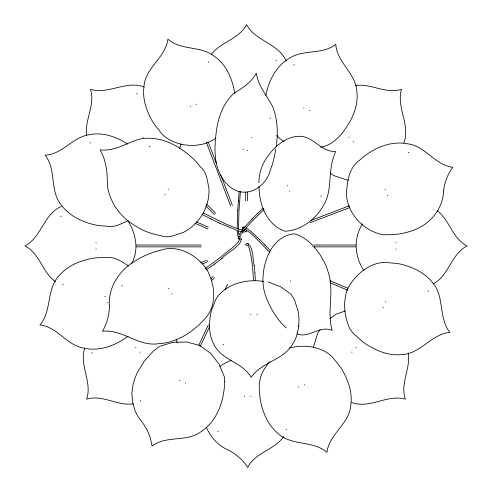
<?xml version="1.0" encoding="UTF-8"?>
<svg xmlns="http://www.w3.org/2000/svg" width="492" height="492" viewBox="0 0 492 492"><rect width="100%" height="100%" fill="white"/><g stroke="black" fill="none" stroke-linecap="round" stroke-linejoin="round"><path stroke-width="0.74" d="M313.564 347.949L313.613 346.454L317.66 333.305L320.12 329.572M140.669 401.195L140.7 400.482M237.753 210.262L237.193 228.466M238.374 201.08L239.173 191.24M237.741 210.441L238.386 200.921M240.391 191.56L238.971 210.576L238.454 229.875M347.598 289.634L347.598 289.997M196.197 104.605L196.24 104.163M298.582 387.321L298.626 386.884M239.549 238.485C239.881 243.675 226 251.972 220.834 257.058L205.564 268.281M240.625 237.341C244.407 244.942 225.391 253.417 222.101 258.368L221.953 258.478M238.38 236.658L238.651 238.829L240.016 239.561M276.129 147.003C278.208 133.289 277.752 118.88 272.31 105.952C266.547 95.227 258.023 85.651 256.301 73.062C251.449 82.601 242.248 88.117 233.602 93.603C224.192 102.391 219.112 114.882 216.947 127.373C213.7 148.135 212.396 173.104 230.865 187.587C247.082 199.389 266.338 186.769 270.532 169.537C273.097 162.957 274.659 156.056 275.815 149.107M258.89 182.778C258.86 172.526 262.439 163.203 268.62 155.251C270.784 152.145 273.324 149.353 276.11 146.794C282.014 141.388 289.333 136.739 297.555 136.401C312.752 134.654 320.624 152.213 335.655 151.499A140.663 95.245 36.9 0 0 333.268 158.012C328.176 173.338 332.297 190.533 323.748 204.936C316.159 219.026 301.553 230.238 285.354 231.258C266.91 225.33 258.952 204.518 259.099 186.579M251.744 137.748L251.799 137.434M265.895 95.448C268.761 80.7 276.203 65.645 289.72 58.068C303.718 49.022 322.328 55.079 335.759 44.286C337.02 63.062 356.675 73.726 356.952 92.736C357.961 102.693 354.781 112.582 350.132 121.272C343.404 132.68 334.548 144.9 320.649 147.274M84.815 348.115C78.917 365.279 92.527 381.866 86.635 399.135C102.73 394.289 117.317 406.226 133.246 403.84M403.797 143.012C410.838 124.894 396.011 107.582 401.515 89.316C385.728 94.427 371.085 83.166 355.427 85.503M179.678 148.264L181.118 143.91M348.951 137.557L349.092 137.139M140.048 352.42L140.195 352.008M239.524 237.372C241.959 231.148 248.251 225.637 252.986 220.268L264.13 209.334M244.918 230.022L245.157 229.616M91.936 353.145L92.219 352.487M198.848 345.077L208.411 324.843M225.072 289.603L227.507 284.444M200.49 345.858L209.733 326.294M287.254 185.896L287.433 185.527M247.193 150.761L247.378 150.386M244.407 396.515L244.604 396.122M131.813 263.22C139.254 249.628 135.804 232.968 127.699 220.453M362.586 223.866C353.133 238.22 354.584 256.719 363.957 270.735M244.973 245.041L246.627 243.694L247.537 243.694M239.309 234.37L244.001 227.857L252.267 218.799M207.636 261.701L207.661 260.6M250.643 314.64L250.84 314.308M320.839 196.363L321.221 195.767M347.832 288.982L348.084 288.644M171.8 294.056L172.046 293.675M242.599 227.575L242.273 230.195M211.277 54.495C220.699 41.771 239.014 39.378 246.56 24.6C255.588 41.408 278.318 43.167 286.147 60.953M283.687 436.515C274.499 450.082 255.403 452.24 247.66 467.4C242.236 458.778 233.946 452.302 224.672 448.261C216.271 443.581 209.924 435.715 206.203 426.958M242.316 231.898C243.694 232.341 246.695 232.04 246.67 230.059M121.696 286.086L122.231 285.465M270.077 361.589C262.328 369.406 257.993 380.384 259.53 391.324C259.659 397.026 260.643 402.665 262.304 408.108C265.163 417.542 269.905 426.779 277.66 433.108C291.301 446.355 312.74 439.996 326.903 452.382C329.339 433.458 349.947 423.71 350.919 404.295C352.37 393.151 348.687 382.087 343.588 372.333C340.876 366.823 336.46 362.456 332.912 357.567C322.069 346.263 304.007 344.197 289.407 348.016M107.274 302.666L107.576 302.34M385.125 189.814L385.421 189.494M257.445 213.596L262.968 208.282M252.162 218.903L257.537 213.503M62.675 284.616L63.191 284.112M211.117 278.503L213.214 276.492M211.849 280.317L214.469 277.802M293.724 65.264L294.253 64.778M219.955 366.718L222.175 364.713L231.055 360.249M309.443 110.595L309.782 110.319M128.203 336.134C115.349 345.814 98.24 352.174 82.195 347.727C65.903 344.216 57.029 326.78 39.895 324.917C52.38 310.489 45.916 288.626 59.735 274.966C66.82 266.849 76.967 262.033 87.287 259.53C92.982 257.734 99.083 257.494 105.011 257.568C113.609 256.068 121.752 261.307 128.43 266.018M179.475 380.574L179.82 380.304M243.239 227.076L244.776 227.224M242.458 227.685L243.38 226.966M207.15 269.376L214.58 264.019M244.124 230.391L245.342 229.475M245.649 231.523L246.424 230.939M214.45 264.118L222.101 258.368M246.486 245.742C248.964 241.117 251.972 260.619 252.384 265.643L253.601 280.612M329.88 318.625L335.919 314.265L345.286 310.944M432.991 284.019C449.128 275.711 450.783 254.321 466.994 245.932C452.216 238.386 449.823 220.072 437.099 210.65M215.89 138.037C200.804 149.359 175.134 147.323 161.911 133.916C158.363 129.027 153.947 124.66 151.235 119.15C146.136 109.396 142.452 98.332 143.904 87.189C144.876 67.779 165.484 58.025 167.913 39.108C180.724 50.633 199.641 45.627 213.116 55.436C226.006 63.622 232.562 78.769 234.733 93.412M207.882 142.495L207.476 142.705M61.359 206.351C43.573 214.18 41.814 236.91 25.006 245.932C39.981 253.577 42.244 272.291 55.393 281.59M95.891 249.186L96.284 248.989M395.716 242.882L396.109 242.685M127.871 220.742C116.862 212.015 109.101 199.069 107.33 185.066C107.465 173.012 106.309 160.558 100.134 149.882C114.335 151.641 126.29 143.154 139.15 139.211C153.725 136.038 168.701 140.804 180.822 148.941C188.301 153.891 195.195 159.82 200.545 167.077C206.929 172.274 207.335 181.007 208.934 188.479C209.93 206.714 199.426 224.198 183.233 232.445C175.97 234.702 168.116 238.804 160.515 235.557C154.882 234.616 149.383 232.962 144.15 230.687C138.436 227.87 132.889 224.684 127.871 220.742C121.469 223.497 115.245 227.47 107.994 226.529C104.876 225.625 101.536 226.142 98.357 225.459C94.046 224.875 89.882 223.663 85.799 222.212C76.537 218.835 67.576 213.583 61.691 205.484C49.231 191.124 56.771 170.072 45.196 155.238C62.404 154.334 72.238 137.416 88.701 134.826C102.238 131.745 116.229 136.653 127.539 144.033M60.664 216.412L61.322 216.129M244.315 230.25L244.764 230.139L243.558 230.096M200.828 262.488L206.16 260.452M310.975 220.428L349.24 205.816M202.157 263.927L206.812 262.15M310.2 222.667L349.892 207.513M353.274 141.874L353.687 141.739M135.546 347.727L135.964 347.598M168.301 288.589L168.762 288.533M289.327 191.185L289.64 191.154M385.414 301.799L385.851 301.768M136.259 245.028L201.253 245.028M314.001 245.028L355.741 245.028M136.259 246.843L201.253 246.843M286.252 327.924C279.185 321.645 273.755 313.668 269.61 305.218C264.905 295.956 262.027 286.006 263.177 275.434C264.284 257.341 274.278 235.447 294.616 233.768C302.156 236.049 308.798 241 314.056 246.867L355.741 246.843M89.802 142.852L90.516 142.864M408.243 152.354L408.963 152.385M348.416 180.023L346.922 179.949L333.859 175.626L330.181 173.086M239.352 236.658L239.665 236.738M387.302 195.521L387.739 195.564M104.956 296.59L105.393 296.633M164.826 194.623L165.275 194.672M263.632 281.455C246.597 278.607 224.703 283.958 215.613 299.757C213.977 304.597 211.369 309.197 210.582 314.351C209.407 321.559 208.965 329.019 210.742 336.177A110.313 62.035 -21.7 0 0 213.626 343.877C221.166 360.378 242.433 361.86 251.148 377.382C261.523 361.786 283.404 360.464 292.74 343.883A110.319 64.415 18.8 0 0 296.535 336.19L298.656 327.451L299.007 318.595L298.078 310.944L294.425 299.769L291.086 294.241L280.502 286.658L268.097 281.953M351.731 402.548C369.984 409.203 386.989 394.018 405.365 399.135C399.922 383.459 410.875 368.588 408.212 352.979M149.094 146.388L149.894 146.585M242.581 230.096L238.823 229.161L227.501 224.789L203.153 212.938M238.312 230.92L241.455 231.701M144.187 87.029C126.069 79.987 108.75 94.821 90.485 89.316C95.602 105.103 84.341 119.747 86.678 135.405M297.156 334C309.357 338.521 319.855 324.966 332.211 330.396C326.473 311.098 334.849 290.827 328.023 271.707A155.976 96.02 -37.7 0 0 324.585 262.685L319.738 254.136L314.056 246.867M356.036 347.598L356.454 347.727M248.214 243.921C253.823 248.915 252.421 258.608 254.167 265.354L254.186 265.502M247.316 243.62L248.737 244.093M237.587 230.662L219.346 223.067M136.579 93.652L137.243 93.917M329.88 280.668L347.752 288.22M330.544 282.925L347.733 290.182M196.449 221.898L208.344 227.224M195.035 223.263L207.606 228.885M245.102 229.186L250.588 233.159L254.524 236.689L270.053 252.605M202.23 214.506L211.056 219.02M210.908 218.952L219.512 223.14M395.716 248.989L396.109 249.186M95.891 242.685L96.284 242.882M199.518 345.79L200.047 346.171M298.435 325.962L298.952 326.276M246.08 227.827L251.129 231.511L259.819 239.659M284.179 141.647L279.265 138.277L276.848 135.318M190.164 106.487L190.49 106.782M304.333 384.701L304.653 385.002M237.218 230.773L237.544 234.868L238.565 237.864M206.456 203.995L215.754 213.3M205.687 205.797L214.469 214.586M264.967 244.93L270.305 250.637M259.721 239.555L265.059 245.022M208.214 61.887L208.713 62.398M286.104 429.086L286.602 429.602M428.028 290.76L428.526 291.276M383.034 307.426L383.323 307.758M349.541 207.36L349.203 206.8M205.828 269.044L206.087 269.444M168.104 189.014L168.356 189.402M256.947 314.308L257.138 314.64M250.717 396.122L250.908 396.515M276.086 60.258L276.369 60.916M217.851 431.084L218.134 431.742M208.454 142.717L216.172 162.926M220.631 174.598L232.378 205.367M206.486 142.668L230.68 206.019M223.19 344.345L223.429 344.972M351.805 352.008L351.952 352.42M142.908 137.139L143.049 137.557M263.454 208.774L263.343 208.35M290.532 280.803L290.667 281.221M176.142 339.148L177.268 342.801M238.983 235.41L238.509 231.283M244.555 228.878L244.795 229.961M241.467 238.915L241.566 239.475M243.03 149.26L243.109 149.697M239.536 238.374L239.727 239.524M254.881 272.863L255.422 280.612M254.167 265.354L254.893 272.992M238.411 237.501L238.491 238.417M270.083 117.772L270.145 118.59M303.847 107.662L303.865 108.105M185.349 382.917L185.355 383.354M247.47 192.077L247.47 200.847M245.656 192.077L245.656 200.847M224.746 381.282C224.198 399.652 217.944 420.143 201.997 430.918C187.587 442.849 166.929 434.799 152.12 446.047L150.078 437.05L147.508 430.728L144.082 424.879L137.865 416.404L135.14 410.986L132.625 402.124L131.838 393.274L133.191 383.668L135.054 377.856L137.514 372.241L144.218 361.288L153.406 351.054L159.359 346.417L172.969 342.321L186.72 341.989L199.678 345.446L210.576 353.262L219.045 364.098L224.518 377.223L224.746 381.282M109.421 306.252C109.384 315.015 106.789 323.656 102.502 331.264C122.594 329.031 138.166 346.755 158.252 343.73C177.963 342.776 195.595 330.501 207.55 315.458C217.31 301.977 214.444 282.672 206.486 268.989C197.446 256.135 181.197 246.117 165.097 249.057C154.457 251.523 143.922 255.108 134.753 261.258C119.218 270.372 107.846 287.814 109.421 306.252M443.643 190.312C443.28 208.829 429.633 225.151 412.265 230.625C402.825 234.18 392.61 235.047 382.653 234.684C363.613 230.92 347.18 213.565 346.393 193.756C347.229 182.065 348.853 167.569 359.375 160.435C372.007 148.732 390.002 140.392 407.45 143.793C425.488 145.798 434.67 165.189 452.8 167.243C447.855 173.99 444.596 181.991 443.643 190.312M347.377 289.044C342.783 302.291 344.172 316.676 350.033 329.289C352.032 331.534 353.588 334.388 356.269 335.888C360.501 340.046 365.07 344.092 370.421 346.737C379.603 352.075 390.261 355.624 400.992 354.664C420.426 354.375 430.887 334.117 449.885 332.346C437.911 317.494 445.137 295.87 431.798 281.738C424.756 272.974 414.227 267.974 403.655 264.905C397.8 263.048 391.589 263.214 385.611 262.39C369.086 262.39 354.873 275.157 347.377 289.044"/></g></svg>
